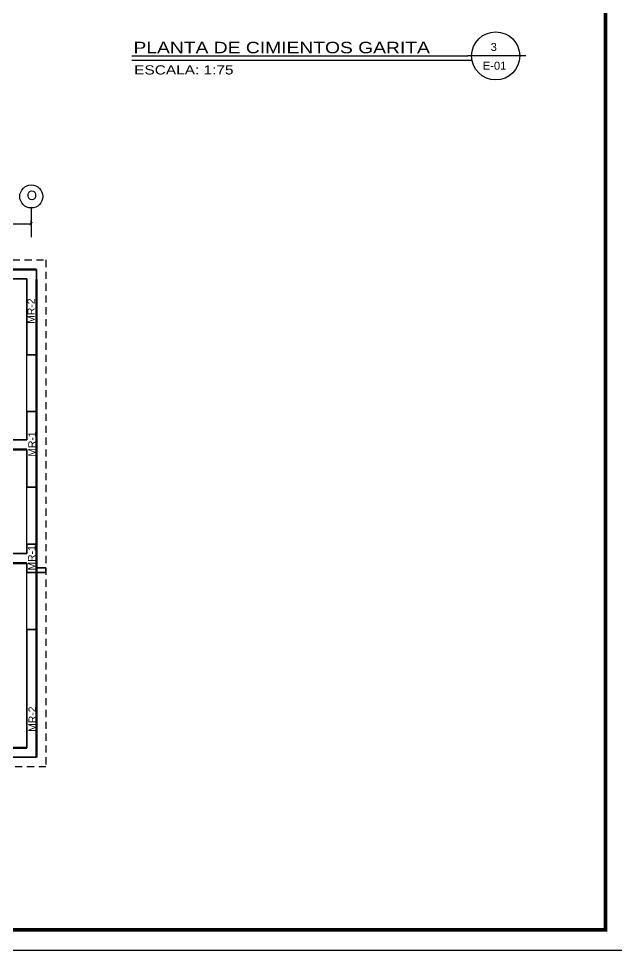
# Model space of a CAD drawing. Header units: feet. Extents: x 317 to 512, y -141 to 162.
# Drawn here: x 432.9 to 445.53, y 57.68 to 77.35 of the extents above; entities that cross this region are included whole.
import ezdxf
from ezdxf.enums import TextEntityAlignment as Align

# ---------------------------------------------------------------- set-up
doc = ezdxf.new("R2010")
doc.units = ezdxf.units.FT
doc.header["$MEASUREMENT"] = 0
doc.linetypes.add('HIDDEN', pattern=[0.375, 0.25, -0.125])
doc.layers.add('00-muro20', color=1, linetype='Continuous', lineweight=5)
for name, color, linetype in [('00-RELLENO INT', 5, 'Continuous'), ('CIMIENTO', 3, 'HIDDEN'), ('DIM', 10, 'Continuous'), ('MARCO', 1, 'Continuous'), ('MUROS', 7, 'Continuous'), ('PERT-VENT', 8, 'Continuous'), ('TEXTOS', 3, 'Continuous'), ('TEXXT', 2, 'Continuous'), ('VENTANA', 8, 'Continuous')]:
    doc.layers.add(name, color=color, linetype=linetype)
doc.styles.add('DAMIAN', font='arial.ttf', dxfattribs={"height": 0.12})
doc.styles.get("Standard").update_dxf_attribs({"font": 'arial.ttf'})
doc.dimstyles.new('KEILY', dxfattribs={"dimtxt": 0.12, "dimasz": 0.07, "dimexe": 0.07, "dimexo": 0.25, "dimgap": 0.04, "dimtad": 1, "dimzin": 1, "dimdsep": 46, "dimtxsty": 'Standard', "dimblk": 'ARCHTICK', "dimcen": 2.5, "dimclrd": 256, "dimclre": 256, "dimclrt": 7, "dimazin": 0, "dimtfac": 1, "dimtix": 1, "dimtmove": 2, "dimatfit": 1, "dimfxl": 0.35, "dimfxlon": 1, "dimtolj": 1, "dimtzin": 1, "dimarcsym": 0})

# ---------------------------------------------------------------- blocks, each defined once
blk = doc.blocks.new('_ArchTick')
at = {"color": 0, "linetype": 'ByBlock', "const_width": 0.15}
blk.add_lwpolyline([(-0.5, -0.5), (0.5, 0.5)], dxfattribs=at)
blk = doc.blocks.new('*D299')
at = {"layer": 'DEFPOINTS', "color": 0, "transparency": 16777216}
for p in [(431.019, 73.019), (433.166, 73.019), (433.166, 73.019)]:
    blk.add_point(p, dxfattribs=at)
at = {"layer": 'DIM', "lineweight": -2, "transparency": 16777216}
for p, q in [((431.019, 73.019), (431.019, 73.089)), ((431.019, 73.019), (433.166, 73.019)), ((433.166, 73.019), (433.166, 73.089))]:
    blk.add_line(p, q, dxfattribs=at)
at = {"layer": 'DIM', "lineweight": -2, "transparency": 16777216, "xscale": 0.07, "yscale": 0.07, "zscale": 0.07, "rotation": 180}
blk.add_blockref('_ArchTick', (431.019, 73.019), dxfattribs=at)
at = {"layer": 'DIM', "lineweight": -2, "transparency": 16777216, "xscale": 0.07, "yscale": 0.07, "zscale": 0.07}
blk.add_blockref('_ArchTick', (433.166, 73.019), dxfattribs=at)
at = {"layer": 'DIM', "color": 7, "transparency": 16777216, "insert": (432.093, 73.12), "char_height": 0.12, "attachment_point": 5}
blk.add_mtext('\\A1;2.15', dxfattribs=at)

msp = doc.modelspace()

# ---------------------------------------------------------------- linework, layer by layer
at = {"layer": '00-muro20', "const_width": 0.05, "elevation": 1.23867}
for points in [[(433.27448, 72.0566), (425.87448, 72.0566)], [(433.27448, 61.7566), (433.27448, 71.8566)], [(425.67448, 68.2566), (433.07448, 68.2566)], [(430.19102, 65.85616), (433.06696, 65.85616)], [(433.07448, 61.9566), (429.17448, 61.9566)]]:
    msp.add_lwpolyline(points, dxfattribs=at)
at = {"layer": '00-RELLENO INT', "elevation": 1.23867}
for points in [[(430.82448, 68.4566), (433.07448, 68.4566), (433.07448, 71.8566), (429.92448, 71.8566)], [(431.11448, 66.05616), (433.07528, 66.05616), (433.07448, 68.2566), (430.82448, 68.2566)], [(429.17448, 61.9566), (433.07448, 61.9566), (433.07448, 65.85616), (430.19102, 65.85616)]]:
    msp.add_lwpolyline(points, dxfattribs=at)
at = {"layer": 'CIMIENTO', "ltscale": 0.6, "extrusion": (2.36783e-12, 8.94772e-16, -1)}
for p, q in [((425.2744, 72.2566, 1.23867), (433.47448, 72.2566, 1.23867)), ((433.47448, 72.2566, 1.23867), (433.47448, 61.5566, 1.23867)), ((433.47448, 61.5566, 1.23867), (429.37448, 61.5566, 1.23867))]:
    msp.add_line(p, q, dxfattribs=at)
at = {"layer": 'MARCO'}
msp.add_lwpolyline([(387.97006, 99.67954), (452.47006, 99.67954), (452.47006, 57.67954), (387.97006, 57.67954)], close=True, dxfattribs=at)
at = {"layer": 'MARCO', "const_width": 0.075}
msp.add_lwpolyline([(445.29759, 99.24551), (388.40409, 99.24551), (388.40409, 58.11357), (445.29759, 58.11357)], close=True, dxfattribs=at)
at = {"layer": 'MUROS', "lineweight": 35, "extrusion": (-2.36659e-12, 8.94772e-16, -1)}
for p, q in [((431.42448, 72.0566, 1.23867), (433.27448, 72.0566, 1.23867)), ((433.27448, 72.0566, 1.23867), (433.27448, 70.2566, 1.23867)), ((433.07448, 71.8566, 1.23867), (431.42448, 71.8566, 1.23867)), ((433.07448, 70.2566, 1.23867), (433.07448, 71.8566, 1.23867)), ((433.07448, 70.2566, 1.23867), (433.27448, 70.2566, 1.23867)), ((433.07448, 69.0566, 1.23867), (433.27448, 69.0566, 1.23867)), ((433.07448, 68.4566, 1.23867), (433.07448, 69.0566, 1.23867)), ((433.27448, 69.0566, 1.23867), (433.07448, 69.0566, 1.23867)), ((433.07448, 69.0566, 1.23867), (433.27448, 69.0566, 1.23867)), ((433.27448, 69.0566, 1.23867), (433.27448, 67.4566, 1.23867)), ((430.82448, 68.4566, 1.23867), (433.07448, 68.4566, 1.23867)), ((433.07448, 68.2566, 1.23867), (430.82448, 68.2566, 1.23867)), ((433.07448, 67.4566, 1.23867), (433.07448, 68.2566, 1.23867)), ((433.27448, 67.4566, 1.23867), (433.07448, 67.4566, 1.23867)), ((433.27448, 67.4566, 1.23867), (433.07448, 67.4566, 1.23867)), ((433.07448, 66.2566, 1.23867), (433.27448, 66.2566, 1.23867)), ((433.07528, 66.05616, 1.23867), (433.07528, 66.25328, 1.23867)), ((433.27448, 65.7566, 1.23867), (433.27448, 66.2566, 1.23867)), ((431.11448, 66.05616, 1.23867), (433.07528, 66.05616, 1.23867)), ((433.07448, 65.85616, 1.23867), (430.19102, 65.85616, 1.23867)), ((433.07448, 61.9566, 1.23867), (433.07448, 64.4566, 1.23867)), ((433.27448, 64.4566, 1.23867), (433.27448, 61.7566, 1.23867)), ((430.77448, 61.9566, 1.23867), (433.07448, 61.9566, 1.23867)), ((433.27448, 61.7566, 1.23867), (430.77448, 61.7566, 1.23867))]:
    msp.add_line(p, q, dxfattribs=at)
at = {"layer": 'MUROS', "lineweight": 35}
for p, q in [((433.07448, 65.6566, 1.23867), (433.07448, 65.85616, 1.23867)), ((433.47448, 65.7566, 1.23867), (433.27448, 65.7566, 1.23867)), ((433.47448, 65.6566, 1.23867), (433.07448, 65.6566, 1.23867)), ((433.27448, 64.4566, 1.23867), (433.07448, 64.4566, 1.23867))]:
    msp.add_line(p, q, dxfattribs=at)
at = {"layer": 'MUROS', "lineweight": 35, "extrusion": (2.36783e-12, 8.94772e-16, -1)}
msp.add_line((433.47448, 65.6566, 1.23867), (433.47448, 65.7566, 1.23867), dxfattribs=at)
at = {"layer": 'PERT-VENT', "extrusion": (8.94772e-16, -2.36783e-12, -1)}
for p, q in [((433.07448, 69.0566, 1.23867), (433.07448, 70.2566, 1.23867)), ((433.27448, 70.2566, 1.23867), (433.27448, 69.0566, 1.23867)), ((433.07448, 66.2566, 1.23867), (433.07448, 67.4566, 1.23867)), ((433.27448, 67.4566, 1.23867), (433.27448, 66.2566, 1.23867)), ((433.07448, 64.4566, 1.23867), (433.07448, 65.6566, 1.23867)), ((433.27448, 65.6566, 1.23867), (433.27448, 64.4566, 1.23867))]:
    msp.add_line(p, q, dxfattribs=at)
at = {"layer": 'TEXXT', "color": 4}
for p in [(435.28985, 76.56507), (443.61461, 76.56507)]:
    msp.add_line(p, (442.38726, 76.56507), dxfattribs=at)
at = {"layer": 'TEXXT', "color": 3}
msp.add_line((435.28985, 76.47782), (442.48622, 76.47782), dxfattribs=at)
at = {"layer": 'TEXXT', "color": 4}
msp.add_circle((442.97909, 76.56507), 0.50802, dxfattribs=at)
at = {"layer": 'VENTANA'}
msp.add_line((433.16574, 73.35392, 1.23867), (433.16574, 72.73598, 1.23867), dxfattribs=at)
msp.add_circle((433.16574, 73.59681, 1.23867), 0.24289, dxfattribs=at)

# ---------------------------------------------------------------- texts
at = {"layer": 'TEXTOS', "color": 7, "style": 'DAMIAN', "width": 1.2}
for s, height, p in [('PLANTA DE CIMIENTOS GARITA ', 0.2427721, (435.32543, 76.62031)), (' ESCALA: 1:75', 0.1942177, (435.25006, 76.17278))]:
    msp.add_text(s, height=height, dxfattribs=at).set_placement(p)
at = {"layer": 'TEXTOS', "linetype": 'Continuous', "ltscale": 0.9}
for s, p in [('MR-2', (433.24109, 70.91044, 1.23867)), ('MR-1', (433.25907, 68.10337, 1.23867)), ('MR-1', (433.25307, 65.7004, 1.23867)), ('MR-2', (433.26309, 62.29538, 1.23867))]:
    msp.add_text(s, height=0.156, rotation=90, dxfattribs=at).set_placement(p)
at = {"layer": 'TEXXT', "style": 'DAMIAN'}
for s, height, p in [('3', 0.16907, (442.93764, 76.66989)), ('E-01', 0.169073, (442.95513, 76.27389)), ('O', 0.19968, (433.17838, 73.52118, 1.23867))]:
    msp.add_text(s, height=height, dxfattribs=at).set_placement(p, align=Align.CENTER)

# ---------------------------------------------------------------- dimensions: what is measured, and where the dimension line sits
at = {"layer": 'DIM'}
dim = msp.add_linear_dim(base=(433.16574, 73.01864, 1.23867), p1=(431.01948, 73.01864, 1.23867), p2=(433.16574, 73.01864, 1.23867), dimstyle='KEILY', override={"dimfxl": 0.06}, dxfattribs=at)
dim.commit()
dim.dimension.update_dxf_attribs({"geometry": '*D299', "text_midpoint": (432.09261, 73.11991, 1.23867)})

doc.saveas('drawing.dxf')
